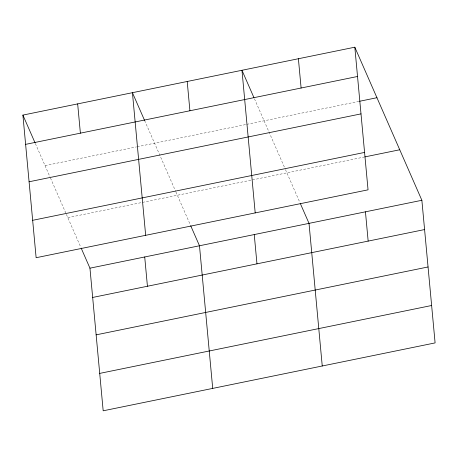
<?xml version="1.0" encoding="UTF-8"?>
<svg xmlns="http://www.w3.org/2000/svg" width="458" height="458" viewBox="0 0 458 458"><rect width="100%" height="100%" fill="white"/><g stroke="black" fill="none" stroke-linecap="round" stroke-linejoin="round"><path stroke-width="0.34" stroke-dasharray="2.29 1.72" d="M45.027 165.607L136.536 146.892M137.228 146.749L246.066 124.484M246.759 124.341L358.832 101.418M67.824 217.653L364.213 157.031M254.448 98.779L285.179 168.945M285.466 169.592L299.938 202.636M144.631 120.534L175.649 191.347M175.929 191.999L190.408 225.044M35.38 143.589L50.157 177.315M50.443 177.967L66.112 213.749M66.399 214.401L80.871 247.446"/><path stroke-width="0.69" d="M354.818 47.197L368.049 189.83L36.13 257.717L22.9 115.09L354.818 47.197L421.87 200.283L435.1 342.91L103.182 410.803L89.951 268.17L81.158 248.093M25.614 144.367L357.538 76.48M359.53 101.281L376.945 97.714M29.089 181.774L361.007 113.882M32.661 220.315L364.579 152.422M364.911 156.888L399.742 149.766M89.951 268.17L421.87 200.283M92.665 297.448L424.583 229.561M96.134 334.855L428.053 266.968M99.712 373.396L431.631 305.503M253.881 97.485L241.967 70.28L255.198 212.913M300.225 203.289L309.018 223.361L322.249 365.994M144.631 120.534L132.431 92.688L145.667 235.315M190.688 225.691L199.482 245.769L212.712 388.395M22.9 115.09L35.1 142.936M365.444 211.825L368.158 241.103M298.393 58.738L301.106 88.022M254.247 234.565L256.967 263.842M187.202 81.484L189.915 110.762M144.717 256.967L147.43 286.25M77.665 103.886L80.385 133.169"/></g></svg>
